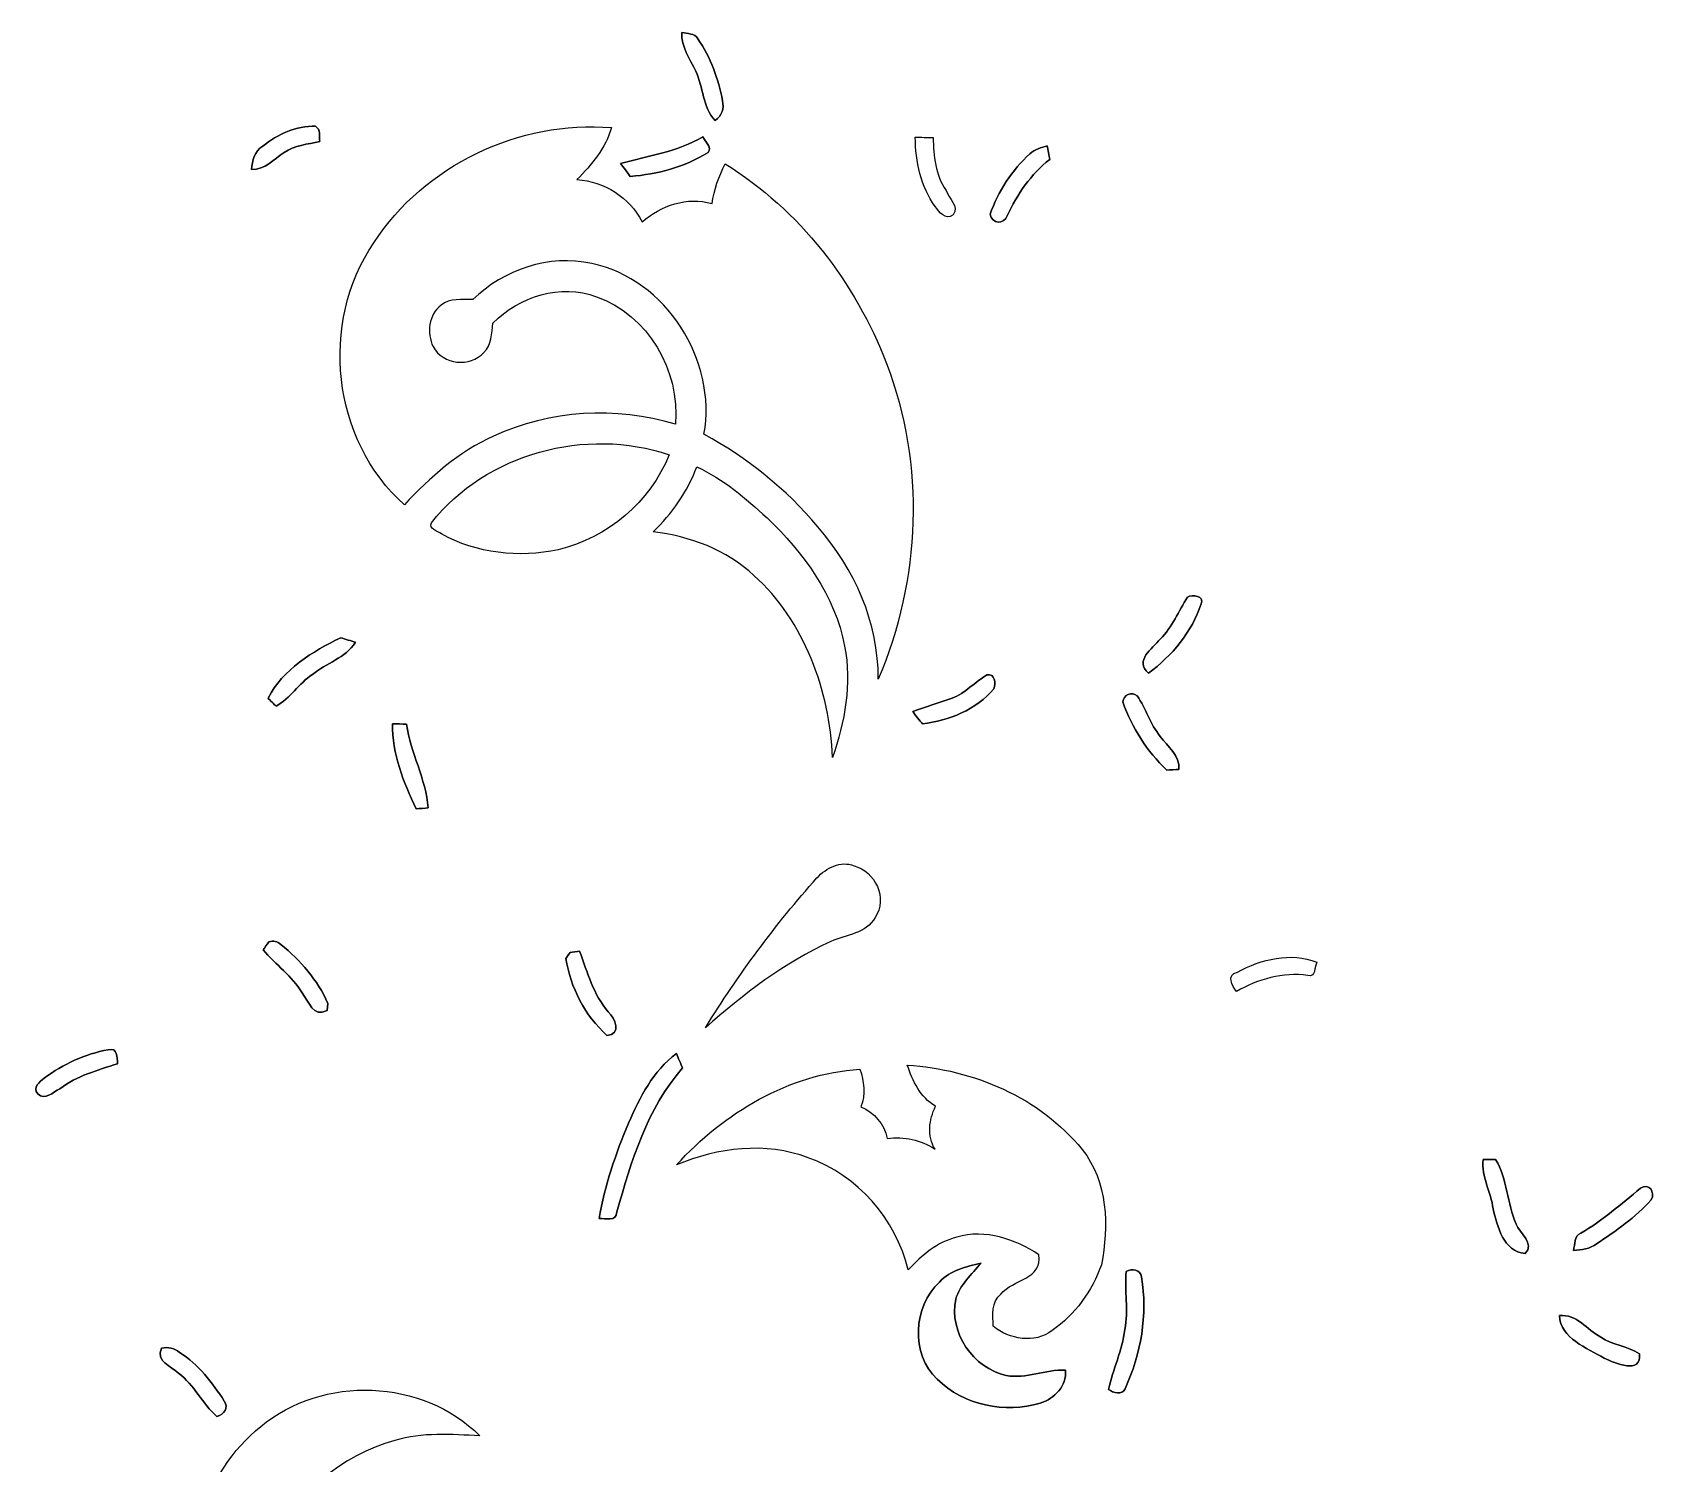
# Model space of a CAD drawing. Header units: centimetres. Extents: x -7.7 to 7.7, y -12.7 to 12.7.
# Drawn here: x -6.26 to 5.35, y 2.15 to 12.38 of the extents above; entities that cross this region are included whole.
import ezdxf

# ---------------------------------------------------------------- set-up
doc = ezdxf.new("R2010")
doc.units = ezdxf.units.CM
doc.header["$MEASUREMENT"] = 0
doc.layers.add('Camada 1', color=7, linetype='Continuous')

msp = doc.modelspace()

# ---------------------------------------------------------------- linework, layer by layer
at = {"layer": 'Camada 1', "color": 156}
for points, knots in [([(-1.61536, 12.37615), (-1.61536, 12.37615), (-1.61536, 12.37615), (-1.61536, 12.37615), (-1.61536, 12.37615), (-1.62207, 12.27278), (-1.55821, 12.18917), (-1.51659, 12.09992), (-1.51659, 12.09992), (-1.46227, 11.98456), (-1.46755, 11.84451), (-1.37829, 11.74608), (-1.37829, 11.74608), (-1.32927, 11.78418), (-1.31163, 11.83145), (-1.32537, 11.88861), (-1.32537, 11.88861), (-1.35395, 12.04524), (-1.40935, 12.19905), (-1.50071, 12.32993), (-1.50071, 12.32993), (-1.52223, 12.37403), (-1.57656, 12.36415), (-1.61536, 12.37615)], [0, 0, 0, 0, 0.14285714, 0.14285714, 0.14285714, 0.14285714, 0.28571429, 0.28571429, 0.28571429, 0.28571429, 0.42857143, 0.42857143, 0.42857143, 0.42857143, 0.57142857, 0.57142857, 0.57142857, 0.57142857, 0.71428571, 0.71428571, 0.71428571, 0.71428571, 1, 1, 1, 1]), ([(-3.81811, 10.87225), (-3.81811, 10.87225), (-3.81811, 10.87225), (-3.81811, 10.87225), (-3.81811, 10.87225), (-4.20863, 10.30498), (-4.11868, 9.45761), (-3.59938, 9.00041), (-3.59938, 9.00041), (-3.41453, 9.19585), (-3.21203, 9.38106), (-2.96192, 9.48972), (-2.96192, 9.48972), (-2.55869, 9.67916), (-2.08704, 9.70315), (-1.66193, 9.57509), (-1.66193, 9.57509), (-1.62772, 9.95856), (-1.85773, 10.35826), (-2.22603, 10.48737), (-2.22603, 10.48737), (-2.48391, 10.58227), (-2.77777, 10.48914), (-2.9665, 10.29863), (-2.9665, 10.29863), (-2.97602, 10.22597), (-2.9732, 10.14271), (-3.03247, 10.08909), (-3.03247, 10.08909), (-3.12702, 9.98007), (-3.32705, 10.00125), (-3.39443, 10.13036), (-3.39443, 10.13036), (-3.44063, 10.22526), (-3.42723, 10.36037), (-3.33728, 10.42634), (-3.33728, 10.42634), (-3.27413, 10.47926), (-3.18735, 10.46339), (-3.11114, 10.46656), (-3.11114, 10.46656), (-2.8889, 10.6814), (-2.56575, 10.79182), (-2.26024, 10.72444), (-2.26024, 10.72444), (-1.7279, 10.61332), (-1.36172, 10.03158), (-1.45767, 9.50348), (-1.45767, 9.50348), (-1.14828, 9.33661), (-0.86995, 9.1126), (-0.64416, 8.84272), (-0.64416, 8.84272), (-0.38276, 8.5418), (-0.20742, 8.15692), (-0.21166, 7.75334), (-0.21166, 7.75334), (0.09207, 8.46032), (0.12593, 9.28828), (-0.15239, 10.00936), (-0.15239, 10.00936), (-0.37429, 10.58932), (-0.7747, 11.10826), (-1.30562, 11.43634), (-1.30562, 11.43634), (-1.3522, 11.34744), (-1.38535, 11.2522), (-1.40017, 11.15271), (-1.40017, 11.15271), (-1.57938, 11.20633), (-1.76213, 11.13825), (-1.90005, 11.02254), (-1.90005, 11.02254), (-1.99073, 11.19822), (-2.16958, 11.31076), (-2.36607, 11.32522), (-2.36607, 11.32522), (-2.25989, 11.43105), (-2.1611, 11.54888), (-2.11912, 11.69599), (-2.11912, 11.69599), (-2.77847, 11.75103), (-3.45651, 11.42858), (-3.81811, 10.87225)], [0, 0, 0, 0, 0.04545455, 0.04545455, 0.04545455, 0.04545455, 0.09090909, 0.09090909, 0.09090909, 0.09090909, 0.13636364, 0.13636364, 0.13636364, 0.13636364, 0.18181818, 0.18181818, 0.18181818, 0.18181818, 0.22727273, 0.22727273, 0.22727273, 0.22727273, 0.27272727, 0.27272727, 0.27272727, 0.27272727, 0.31818182, 0.31818182, 0.31818182, 0.31818182, 0.36363636, 0.36363636, 0.36363636, 0.36363636, 0.40909091, 0.40909091, 0.40909091, 0.40909091, 0.45454545, 0.45454545, 0.45454545, 0.45454545, 0.5, 0.5, 0.5, 0.5, 0.54545455, 0.54545455, 0.54545455, 0.54545455, 0.59090909, 0.59090909, 0.59090909, 0.59090909, 0.63636364, 0.63636364, 0.63636364, 0.63636364, 0.68181818, 0.68181818, 0.68181818, 0.68181818, 0.72727273, 0.72727273, 0.72727273, 0.72727273, 0.77272727, 0.77272727, 0.77272727, 0.77272727, 0.81818182, 0.81818182, 0.81818182, 0.81818182, 0.86363636, 0.86363636, 0.86363636, 0.86363636, 0.90909091, 0.90909091, 0.90909091, 0.90909091, 1, 1, 1, 1]), ([(-4.61222, 11.56264), (-4.61222, 11.56264), (-4.61222, 11.56264), (-4.61222, 11.56264), (-4.61222, 11.56264), (-4.67289, 11.52771), (-4.687, 11.46033), (-4.69194, 11.39613), (-4.69194, 11.39613), (-4.59634, 11.39366), (-4.53424, 11.46986), (-4.46051, 11.51748), (-4.46051, 11.51748), (-4.38538, 11.56934), (-4.2919, 11.5771), (-4.20546, 11.59686), (-4.20546, 11.59686), (-4.21181, 11.6339), (-4.19629, 11.68187), (-4.23438, 11.70552), (-4.23438, 11.70552), (-4.37373, 11.71151), (-4.50603, 11.64801), (-4.61222, 11.56264)], [0, 0, 0, 0, 0.14285714, 0.14285714, 0.14285714, 0.14285714, 0.28571429, 0.28571429, 0.28571429, 0.28571429, 0.42857143, 0.42857143, 0.42857143, 0.42857143, 0.57142857, 0.57142857, 0.57142857, 0.57142857, 0.71428571, 0.71428571, 0.71428571, 0.71428571, 1, 1, 1, 1]), ([(-2.05387, 11.44023), (-2.05387, 11.44023), (-2.05387, 11.44023), (-2.05387, 11.44023), (-2.05387, 11.44023), (-2.03624, 11.41694), (-2.00166, 11.37038), (-1.98437, 11.34709), (-1.98437, 11.34709), (-1.79034, 11.36332), (-1.59419, 11.41271), (-1.42875, 11.51819), (-1.42875, 11.51819), (-1.39559, 11.5584), (-1.45097, 11.5958), (-1.46507, 11.63002), (-1.46507, 11.63002), (-1.64606, 11.52243), (-1.85454, 11.49456), (-2.05387, 11.44023)], [0, 0, 0, 0, 0.16666667, 0.16666667, 0.16666667, 0.16666667, 0.33333333, 0.33333333, 0.33333333, 0.33333333, 0.5, 0.5, 0.5, 0.5, 0.66666667, 0.66666667, 0.66666667, 0.66666667, 1, 1, 1, 1]), ([(0.05326, 11.62685), (0.05326, 11.62685), (0.05326, 11.62685), (0.05326, 11.62685), (0.05326, 11.62685), (0.05396, 11.45327), (0.09313, 11.27478), (0.19578, 11.1319), (0.19578, 11.1319), (0.22472, 11.09521), (0.26916, 11.02854), (0.32349, 11.07263), (0.32349, 11.07263), (0.36829, 11.13367), (0.29386, 11.19081), (0.2734, 11.24585), (0.2734, 11.24585), (0.19649, 11.35697), (0.18486, 11.49385), (0.18062, 11.62508), (0.18062, 11.62508), (0.13794, 11.62614), (0.0956, 11.62685), (0.05326, 11.62685)], [0, 0, 0, 0, 0.14285714, 0.14285714, 0.14285714, 0.14285714, 0.28571429, 0.28571429, 0.28571429, 0.28571429, 0.42857143, 0.42857143, 0.42857143, 0.42857143, 0.57142857, 0.57142857, 0.57142857, 0.57142857, 0.71428571, 0.71428571, 0.71428571, 0.71428571, 1, 1, 1, 1]), ([(0.87347, 11.50866), (0.87347, 11.50866), (0.87347, 11.50866), (0.87347, 11.50866), (0.87347, 11.50866), (0.74507, 11.39119), (0.64452, 11.24126), (0.58844, 11.07616), (0.58844, 11.07616), (0.60184, 11.0056), (0.68791, 11.00208), (0.7112, 11.06628), (0.7112, 11.06628), (0.78317, 11.22045), (0.87982, 11.36332), (1.01528, 11.4688), (1.01528, 11.4688), (1.0107, 11.49279), (1.00188, 11.54112), (0.99764, 11.56545), (0.99764, 11.56545), (0.95391, 11.55206), (0.90664, 11.54253), (0.87347, 11.50866)], [0, 0, 0, 0, 0.14285714, 0.14285714, 0.14285714, 0.14285714, 0.28571429, 0.28571429, 0.28571429, 0.28571429, 0.42857143, 0.42857143, 0.42857143, 0.42857143, 0.57142857, 0.57142857, 0.57142857, 0.57142857, 0.71428571, 0.71428571, 0.71428571, 0.71428571, 1, 1, 1, 1]), ([(-3.40713, 8.8713), (-3.40713, 8.8713), (-3.40713, 8.8713), (-3.40713, 8.8713), (-3.40713, 8.8713), (-3.42935, 8.82508), (-3.36161, 8.81345), (-3.33516, 8.79228), (-3.33516, 8.79228), (-3.08363, 8.65046), (-2.78024, 8.61871), (-2.50013, 8.67868), (-2.50013, 8.67868), (-2.147, 8.76229), (-1.84185, 9.01911), (-1.70638, 9.35707), (-1.70638, 9.35707), (-2.30222, 9.56027), (-3.01412, 9.3666), (-3.40713, 8.8713)], [0, 0, 0, 0, 0.16666667, 0.16666667, 0.16666667, 0.16666667, 0.33333333, 0.33333333, 0.33333333, 0.33333333, 0.5, 0.5, 0.5, 0.5, 0.66666667, 0.66666667, 0.66666667, 0.66666667, 1, 1, 1, 1]), ([(-1.82138, 8.80533), (-1.82138, 8.80533), (-1.82138, 8.80533), (-1.82138, 8.80533), (-1.82138, 8.80533), (-1.55716, 8.77605), (-1.2975, 8.67727), (-1.10031, 8.49524), (-1.10031, 8.49524), (-0.73766, 8.16609), (-0.56056, 7.67467), (-0.53833, 7.19313), (-0.53833, 7.19313), (-0.45084, 7.44714), (-0.39899, 7.72125), (-0.45225, 7.98865), (-0.45225, 7.98865), (-0.51929, 8.34989), (-0.74577, 8.65786), (-1.00682, 8.90622), (-1.00682, 8.90622), (-1.15992, 9.04557), (-1.31867, 9.18457), (-1.50917, 9.27064), (-1.50917, 9.27064), (-1.57514, 9.0932), (-1.68556, 8.93621), (-1.82138, 8.80533)], [0, 0, 0, 0, 0.125, 0.125, 0.125, 0.125, 0.25, 0.25, 0.25, 0.25, 0.375, 0.375, 0.375, 0.375, 0.5, 0.5, 0.5, 0.5, 0.625, 0.625, 0.625, 0.625, 0.75, 0.75, 0.75, 0.75, 1, 1, 1, 1]), ([(1.99989, 8.34001), (1.99989, 8.34001), (1.99989, 8.34001), (1.99989, 8.34001), (1.99989, 8.34001), (1.93604, 8.23912), (1.89123, 8.12447), (1.80445, 8.03945), (1.80445, 8.03945), (1.74659, 7.97065), (1.61995, 7.8874), (1.72049, 7.79497), (1.72049, 7.79497), (1.88806, 7.92127), (2.0327, 8.0899), (2.09761, 8.29168), (2.09761, 8.29168), (2.12548, 8.35095), (2.03305, 8.35906), (1.99989, 8.34001)], [0, 0, 0, 0, 0.16666667, 0.16666667, 0.16666667, 0.16666667, 0.33333333, 0.33333333, 0.33333333, 0.33333333, 0.5, 0.5, 0.5, 0.5, 0.66666667, 0.66666667, 0.66666667, 0.66666667, 1, 1, 1, 1]), ([(-4.57446, 7.61717), (-4.57446, 7.61717), (-4.57446, 7.61717), (-4.57446, 7.61717), (-4.57446, 7.61717), (-4.55999, 7.60306), (-4.53143, 7.57449), (-4.51731, 7.56002), (-4.51731, 7.56002), (-4.41537, 7.61612), (-4.35468, 7.72371), (-4.25732, 7.78686), (-4.25732, 7.78686), (-4.15854, 7.8694), (-4.02166, 7.90363), (-3.95005, 8.01652), (-3.95005, 8.01652), (-3.97615, 8.02463), (-4.02802, 8.04121), (-4.05411, 8.04967), (-4.05411, 8.04967), (-4.25555, 7.95196), (-4.47004, 7.82177), (-4.57446, 7.61717)], [0, 0, 0, 0, 0.14285714, 0.14285714, 0.14285714, 0.14285714, 0.28571429, 0.28571429, 0.28571429, 0.28571429, 0.42857143, 0.42857143, 0.42857143, 0.42857143, 0.57142857, 0.57142857, 0.57142857, 0.57142857, 0.71428571, 0.71428571, 0.71428571, 0.71428571, 1, 1, 1, 1]), ([(0.31608, 7.61717), (0.31608, 7.61717), (0.31608, 7.61717), (0.31608, 7.61717), (0.31608, 7.61717), (0.22365, 7.58119), (0.12664, 7.5586), (0.03493, 7.52122), (0.03493, 7.52122), (0.05221, 7.49935), (0.08748, 7.45559), (0.10512, 7.43338), (0.10512, 7.43338), (0.29562, 7.45701), (0.48965, 7.53426), (0.61489, 7.68456), (0.61489, 7.68456), (0.62971, 7.72195), (0.62442, 7.79463), (0.56479, 7.78403), (0.56479, 7.78403), (0.47837, 7.73358), (0.41168, 7.6521), (0.31608, 7.61717)], [0, 0, 0, 0, 0.14285714, 0.14285714, 0.14285714, 0.14285714, 0.28571429, 0.28571429, 0.28571429, 0.28571429, 0.42857143, 0.42857143, 0.42857143, 0.42857143, 0.57142857, 0.57142857, 0.57142857, 0.57142857, 0.71428571, 0.71428571, 0.71428571, 0.71428571, 1, 1, 1, 1]), ([(1.53775, 7.59001), (1.53775, 7.59001), (1.53775, 7.59001), (1.53775, 7.59001), (1.53775, 7.59001), (1.6009, 7.4048), (1.71131, 7.239), (1.85103, 7.10282), (1.85103, 7.10282), (1.87289, 7.10388), (1.91593, 7.10635), (1.93781, 7.1074), (1.93781, 7.1074), (1.94663, 7.20972), (1.85773, 7.27039), (1.80445, 7.34413), (1.80445, 7.34413), (1.73355, 7.43162), (1.7032, 7.54274), (1.63971, 7.63447), (1.63971, 7.63447), (1.60019, 7.66867), (1.54305, 7.64046), (1.53775, 7.59001)], [0, 0, 0, 0, 0.14285714, 0.14285714, 0.14285714, 0.14285714, 0.28571429, 0.28571429, 0.28571429, 0.28571429, 0.42857143, 0.42857143, 0.42857143, 0.42857143, 0.57142857, 0.57142857, 0.57142857, 0.57142857, 0.71428571, 0.71428571, 0.71428571, 0.71428571, 1, 1, 1, 1]), ([(-3.68406, 7.43479), (-3.68406, 7.43479), (-3.68406, 7.43479), (-3.68406, 7.43479), (-3.68406, 7.43479), (-3.69147, 7.22066), (-3.60432, 7.01674), (-3.51579, 6.8259), (-3.51579, 6.8259), (-3.49425, 6.82766), (-3.45122, 6.83119), (-3.42935, 6.83294), (-3.42935, 6.83294), (-3.44664, 7.03967), (-3.55494, 7.22595), (-3.58527, 7.43126), (-3.58527, 7.43126), (-3.60997, 7.43232), (-3.65936, 7.43408), (-3.68406, 7.43479)], [0, 0, 0, 0, 0.16666667, 0.16666667, 0.16666667, 0.16666667, 0.33333333, 0.33333333, 0.33333333, 0.33333333, 0.5, 0.5, 0.5, 0.5, 0.66666667, 0.66666667, 0.66666667, 0.66666667, 1, 1, 1, 1]), ([(-0.64947, 6.33236), (-0.64947, 6.33236), (-0.64947, 6.33236), (-0.64947, 6.33236), (-0.64947, 6.33236), (-0.94684, 6.00039), (-1.2132, 5.6402), (-1.44709, 5.26097), (-1.44709, 5.26097), (-1.17474, 5.50121), (-0.88299, 5.72769), (-0.54963, 5.87728), (-0.54963, 5.87728), (-0.44202, 5.92949), (-0.29632, 5.93231), (-0.23388, 6.05013), (-0.23388, 6.05013), (-0.14076, 6.18418), (-0.23354, 6.37962), (-0.38417, 6.41914), (-0.38417, 6.41914), (-0.48083, 6.45829), (-0.5842, 6.40291), (-0.64947, 6.33236)], [0, 0, 0, 0, 0.14285714, 0.14285714, 0.14285714, 0.14285714, 0.28571429, 0.28571429, 0.28571429, 0.28571429, 0.42857143, 0.42857143, 0.42857143, 0.42857143, 0.57142857, 0.57142857, 0.57142857, 0.57142857, 0.71428571, 0.71428571, 0.71428571, 0.71428571, 1, 1, 1, 1]), ([(-4.56952, 5.8748), (-4.56952, 5.8748), (-4.56952, 5.8748), (-4.56952, 5.8748), (-4.56952, 5.8748), (-4.57975, 5.86069), (-4.59987, 5.83211), (-4.6101, 5.81766), (-4.6101, 5.81766), (-4.5212, 5.71146), (-4.4009, 5.63245), (-4.33105, 5.50969), (-4.33105, 5.50969), (-4.28271, 5.44971), (-4.25167, 5.33118), (-4.15254, 5.38514), (-4.15254, 5.38514), (-4.15254, 5.38514), (-4.14655, 5.4356), (-4.14655, 5.4356), (-4.14655, 5.4356), (-4.22098, 5.60139), (-4.34233, 5.74357), (-4.4838, 5.85611), (-4.4838, 5.85611), (-4.50814, 5.87974), (-4.53672, 5.8861), (-4.56952, 5.8748)], [0, 0, 0, 0, 0.125, 0.125, 0.125, 0.125, 0.25, 0.25, 0.25, 0.25, 0.375, 0.375, 0.375, 0.375, 0.5, 0.5, 0.5, 0.5, 0.625, 0.625, 0.625, 0.625, 0.75, 0.75, 0.75, 0.75, 1, 1, 1, 1]), ([(-2.4144, 5.80002), (-2.4144, 5.80002), (-2.4144, 5.80002), (-2.4144, 5.80002), (-2.4144, 5.80002), (-2.42217, 5.78908), (-2.43804, 5.76757), (-2.44581, 5.75697), (-2.44581, 5.75697), (-2.41158, 5.54989), (-2.30964, 5.34634), (-2.15123, 5.20664), (-2.15123, 5.20664), (-2.04576, 5.21334), (-2.09232, 5.32765), (-2.14171, 5.3742), (-2.14171, 5.3742), (-2.24895, 5.49875), (-2.29022, 5.6582), (-2.34738, 5.80777), (-2.34738, 5.80777), (-2.36395, 5.80565), (-2.39783, 5.80178), (-2.4144, 5.80002)], [0, 0, 0, 0, 0.14285714, 0.14285714, 0.14285714, 0.14285714, 0.28571429, 0.28571429, 0.28571429, 0.28571429, 0.42857143, 0.42857143, 0.42857143, 0.42857143, 0.57142857, 0.57142857, 0.57142857, 0.57142857, 0.71428571, 0.71428571, 0.71428571, 0.71428571, 1, 1, 1, 1]), ([(2.35691, 5.65855), (2.35691, 5.65855), (2.35691, 5.65855), (2.35691, 5.65855), (2.35691, 5.65855), (2.27717, 5.63738), (2.31668, 5.56224), (2.3502, 5.51956), (2.3502, 5.51956), (2.50542, 5.61021), (2.68111, 5.65784), (2.86137, 5.63562), (2.86137, 5.63562), (2.91994, 5.61764), (2.90512, 5.69841), (2.92488, 5.72981), (2.92488, 5.72981), (2.73719, 5.80354), (2.52764, 5.75203), (2.35691, 5.65855)], [0, 0, 0, 0, 0.16666667, 0.16666667, 0.16666667, 0.16666667, 0.33333333, 0.33333333, 0.33333333, 0.33333333, 0.5, 0.5, 0.5, 0.5, 0.66666667, 0.66666667, 0.66666667, 0.66666667, 1, 1, 1, 1]), ([(-6.17502, 4.90149), (-6.17502, 4.90149), (-6.17502, 4.90149), (-6.17502, 4.90149), (-6.17502, 4.90149), (-6.20923, 4.87432), (-6.25934, 4.83481), (-6.22158, 4.78861), (-6.22158, 4.78861), (-6.1729, 4.73674), (-6.10941, 4.80201), (-6.06354, 4.82564), (-6.06354, 4.82564), (-5.94147, 4.91701), (-5.79332, 4.95828), (-5.65009, 5.00379), (-5.65009, 5.00379), (-5.6582, 5.04895), (-5.64761, 5.12234), (-5.71746, 5.10363), (-5.71746, 5.10363), (-5.88291, 5.07434), (-6.0399, 5.00097), (-6.17502, 4.90149)], [0, 0, 0, 0, 0.14285714, 0.14285714, 0.14285714, 0.14285714, 0.28571429, 0.28571429, 0.28571429, 0.28571429, 0.42857143, 0.42857143, 0.42857143, 0.42857143, 0.57142857, 0.57142857, 0.57142857, 0.57142857, 0.71428571, 0.71428571, 0.71428571, 0.71428571, 1, 1, 1, 1]), ([(-1.99707, 4.58011), (-1.99707, 4.58011), (-1.99707, 4.58011), (-1.99707, 4.58011), (-1.99707, 4.58011), (-2.08879, 4.35997), (-2.16887, 4.13244), (-2.20768, 3.89678), (-2.20768, 3.89678), (-2.15971, 3.90031), (-2.08492, 3.87103), (-2.08068, 3.94404), (-2.08068, 3.94404), (-1.97731, 4.30742), (-1.86513, 4.68417), (-1.61079, 4.97382), (-1.61079, 4.97382), (-1.62172, 4.99955), (-1.64358, 5.05107), (-1.65452, 5.07683), (-1.65452, 5.07683), (-1.82174, 4.9544), (-1.91416, 4.76355), (-1.99707, 4.58011)], [0, 0, 0, 0, 0.14285714, 0.14285714, 0.14285714, 0.14285714, 0.28571429, 0.28571429, 0.28571429, 0.28571429, 0.42857143, 0.42857143, 0.42857143, 0.42857143, 0.57142857, 0.57142857, 0.57142857, 0.57142857, 0.71428571, 0.71428571, 0.71428571, 0.71428571, 1, 1, 1, 1]), ([(-1.65311, 4.28059), (-1.65311, 4.28059), (-1.65311, 4.28059), (-1.65311, 4.28059), (-1.65311, 4.28059), (-1.35819, 4.40443), (-1.01706, 4.44746), (-0.71261, 4.3321), (-0.71261, 4.3321), (-0.35913, 4.20652), (-0.08573, 3.89466), (0.00282, 3.5313), (0.00282, 3.5313), (0.09877, 3.63395), (0.21096, 3.73062), (0.35136, 3.76378), (0.35136, 3.76378), (0.5535, 3.82517), (0.76729, 3.74896), (0.93768, 3.63855), (0.93768, 3.63855), (0.9659, 3.46039), (0.7493, 3.46569), (0.66569, 3.35704), (0.66569, 3.35704), (0.59584, 3.30022), (0.60854, 3.20674), (0.61136, 3.12702), (0.61136, 3.12702), (0.72743, 3.03176), (0.90557, 3.00248), (1.03187, 3.09597), (1.03187, 3.09597), (1.19486, 3.20957), (1.31867, 3.3803), (1.38465, 3.56658), (1.38465, 3.56658), (1.43827, 3.84245), (1.43016, 4.16207), (1.2467, 4.39101), (1.2467, 4.39101), (0.94438, 4.76355), (0.46848, 4.96393), (-0.00353, 4.99392), (-0.00353, 4.99392), (0.03598, 4.87961), (0.08784, 4.7632), (0.1979, 4.70041), (0.1979, 4.70041), (0.15239, 4.60128), (0.13545, 4.49014), (0.19473, 4.39242), (0.19473, 4.39242), (0.09348, 4.46017), (-0.0268, 4.48627), (-0.1471, 4.4697), (-0.1471, 4.4697), (-0.16932, 4.57412), (-0.23847, 4.65384), (-0.33548, 4.69618), (-0.33548, 4.69618), (-0.30127, 4.78508), (-0.31255, 4.87749), (-0.34254, 4.96534), (-0.34254, 4.96534), (-0.85054, 4.93112), (-1.31655, 4.65313), (-1.65311, 4.28059)], [0, 0, 0, 0, 0.05555556, 0.05555556, 0.05555556, 0.05555556, 0.11111111, 0.11111111, 0.11111111, 0.11111111, 0.16666667, 0.16666667, 0.16666667, 0.16666667, 0.22222222, 0.22222222, 0.22222222, 0.22222222, 0.27777778, 0.27777778, 0.27777778, 0.27777778, 0.33333333, 0.33333333, 0.33333333, 0.33333333, 0.38888889, 0.38888889, 0.38888889, 0.38888889, 0.44444444, 0.44444444, 0.44444444, 0.44444444, 0.5, 0.5, 0.5, 0.5, 0.55555556, 0.55555556, 0.55555556, 0.55555556, 0.61111111, 0.61111111, 0.61111111, 0.61111111, 0.66666667, 0.66666667, 0.66666667, 0.66666667, 0.72222222, 0.72222222, 0.72222222, 0.72222222, 0.77777778, 0.77777778, 0.77777778, 0.77777778, 0.83333333, 0.83333333, 0.83333333, 0.83333333, 0.88888889, 0.88888889, 0.88888889, 0.88888889, 1, 1, 1, 1]), ([(4.1148, 4.31835), (4.1148, 4.31835), (4.1148, 4.31835), (4.1148, 4.31835), (4.1148, 4.31835), (4.09857, 4.19805), (4.17089, 4.08552), (4.18535, 3.96662), (4.18535, 3.96662), (4.21462, 3.8414), (4.2612, 3.66041), (4.41359, 3.64666), (4.41359, 3.64666), (4.48627, 3.71792), (4.3762, 3.79201), (4.34903, 3.85726), (4.34903, 3.85726), (4.28449, 4.00578), (4.288, 4.179), (4.20334, 4.32045), (4.20334, 4.32045), (4.18112, 4.32011), (4.13702, 4.31906), (4.1148, 4.31835)], [0, 0, 0, 0, 0.14285714, 0.14285714, 0.14285714, 0.14285714, 0.28571429, 0.28571429, 0.28571429, 0.28571429, 0.42857143, 0.42857143, 0.42857143, 0.42857143, 0.57142857, 0.57142857, 0.57142857, 0.57142857, 0.71428571, 0.71428571, 0.71428571, 0.71428571, 1, 1, 1, 1]), ([(5.2398, 4.11409), (5.2398, 4.11409), (5.2398, 4.11409), (5.2398, 4.11409), (5.2398, 4.11409), (5.10151, 4.0012), (4.96675, 3.88372), (4.81224, 3.79236), (4.81224, 3.79236), (4.7625, 3.77155), (4.77202, 3.71228), (4.75967, 3.66994), (4.75967, 3.66994), (4.81717, 3.67417), (4.87749, 3.67911), (4.92512, 3.71615), (4.92512, 3.71615), (5.06377, 3.80894), (5.20381, 3.9056), (5.31566, 4.03083), (5.31566, 4.03083), (5.3467, 4.08869), (5.30048, 4.15254), (5.2398, 4.11409)], [0, 0, 0, 0, 0.14285714, 0.14285714, 0.14285714, 0.14285714, 0.28571429, 0.28571429, 0.28571429, 0.28571429, 0.42857143, 0.42857143, 0.42857143, 0.42857143, 0.57142857, 0.57142857, 0.57142857, 0.57142857, 0.71428571, 0.71428571, 0.71428571, 0.71428571, 1, 1, 1, 1]), ([(0.22718, 3.44275), (0.22718, 3.44275), (0.22718, 3.44275), (0.22718, 3.44275), (0.22718, 3.44275), (0.03632, 3.26813), (0.01939, 2.9291), (0.21025, 2.74813), (0.21025, 2.74813), (0.40004, 2.56258), (0.69568, 2.50119), (0.94721, 2.57774), (0.94721, 2.57774), (1.05021, 2.61055), (1.137, 2.69945), (1.12747, 2.81374), (1.12747, 2.81374), (0.98424, 2.82046), (0.84701, 2.74742), (0.70414, 2.77566), (0.70414, 2.77566), (0.46813, 2.82504), (0.29245, 3.08434), (0.34254, 3.32139), (0.34254, 3.32139), (0.37394, 3.42406), (0.45614, 3.49849), (0.52351, 3.57823), (0.52351, 3.57823), (0.41733, 3.55318), (0.30232, 3.52918), (0.22718, 3.44275)], [0, 0, 0, 0, 0.11111111, 0.11111111, 0.11111111, 0.11111111, 0.22222222, 0.22222222, 0.22222222, 0.22222222, 0.33333333, 0.33333333, 0.33333333, 0.33333333, 0.44444444, 0.44444444, 0.44444444, 0.44444444, 0.55555556, 0.55555556, 0.55555556, 0.55555556, 0.66666667, 0.66666667, 0.66666667, 0.66666667, 0.77777778, 0.77777778, 0.77777778, 0.77777778, 1, 1, 1, 1]), ([(1.56174, 3.51754), (1.56174, 3.51754), (1.56174, 3.51754), (1.56174, 3.51754), (1.56174, 3.51754), (1.54798, 3.3803), (1.57902, 3.24097), (1.55151, 3.10373), (1.55151, 3.10373), (1.53563, 2.95521), (1.46578, 2.82046), (1.43581, 2.67545), (1.43581, 2.67545), (1.46685, 2.65289), (1.53458, 2.62995), (1.55327, 2.68005), (1.55327, 2.68005), (1.66863, 2.92664), (1.71591, 3.20993), (1.67145, 3.4798), (1.67145, 3.4798), (1.66441, 3.53024), (1.60019, 3.54295), (1.56174, 3.51754)], [0, 0, 0, 0, 0.14285714, 0.14285714, 0.14285714, 0.14285714, 0.28571429, 0.28571429, 0.28571429, 0.28571429, 0.42857143, 0.42857143, 0.42857143, 0.42857143, 0.57142857, 0.57142857, 0.57142857, 0.57142857, 0.71428571, 0.71428571, 0.71428571, 0.71428571, 1, 1, 1, 1]), ([(4.65949, 3.20321), (4.65949, 3.20321), (4.65949, 3.20321), (4.65949, 3.20321), (4.65949, 3.20321), (4.66794, 3.03917), (4.85705, 2.97285), (4.9791, 2.89842), (4.9791, 2.89842), (5.0567, 2.86385), (5.24722, 2.77847), (5.23168, 2.93088), (5.23168, 2.93088), (5.14738, 2.98591), (5.03836, 2.99191), (4.9544, 3.05011), (4.9544, 3.05011), (4.85563, 3.10232), (4.78367, 3.21663), (4.65949, 3.20321)], [0, 0, 0, 0, 0.16666667, 0.16666667, 0.16666667, 0.16666667, 0.33333333, 0.33333333, 0.33333333, 0.33333333, 0.5, 0.5, 0.5, 0.5, 0.66666667, 0.66666667, 0.66666667, 0.66666667, 1, 1, 1, 1]), ([(-5.3361, 2.97039), (-5.3361, 2.97039), (-5.3361, 2.97039), (-5.3361, 2.97039), (-5.3361, 2.97039), (-5.37951, 2.87584), (-5.26944, 2.84339), (-5.21545, 2.79118), (-5.21545, 2.79118), (-5.10151, 2.70898), (-5.04542, 2.57315), (-4.93994, 2.48284), (-4.93994, 2.48284), (-4.88843, 2.49273), (-4.85563, 2.54706), (-4.88772, 2.59221), (-4.88772, 2.59221), (-4.97346, 2.72486), (-5.07293, 2.85396), (-5.207, 2.94075), (-5.207, 2.94075), (-5.24474, 2.9711), (-5.28778, 2.98097), (-5.3361, 2.97039)], [0, 0, 0, 0, 0.14285714, 0.14285714, 0.14285714, 0.14285714, 0.28571429, 0.28571429, 0.28571429, 0.28571429, 0.42857143, 0.42857143, 0.42857143, 0.42857143, 0.57142857, 0.57142857, 0.57142857, 0.57142857, 0.71428571, 0.71428571, 0.71428571, 0.71428571, 1, 1, 1, 1]), ([(-4.62738, 2.41053), (-4.62738, 2.41053), (-4.62738, 2.41053), (-4.62738, 2.41053), (-4.62738, 2.41053), (-5.0366, 2.07926), (-5.20805, 1.49684), (-5.08669, 0.99024), (-5.08669, 0.99024), (-5.00027, 0.59055), (-4.75014, 0.23176), (-4.40937, 0.00706), (-4.40937, 0.00706), (-4.70853, 0.46177), (-4.76566, 1.06997), (-4.53354, 1.56491), (-4.53354, 1.56491), (-4.37479, 1.92546), (-4.04953, 2.20732), (-3.66888, 2.30998), (-3.66888, 2.30998), (-3.47203, 2.37101), (-3.26284, 2.35303), (-3.06, 2.34385), (-3.06, 2.34385), (-3.46991, 2.75554), (-4.18217, 2.77847), (-4.62738, 2.41053)], [0, 0, 0, 0, 0.125, 0.125, 0.125, 0.125, 0.25, 0.25, 0.25, 0.25, 0.375, 0.375, 0.375, 0.375, 0.5, 0.5, 0.5, 0.5, 0.625, 0.625, 0.625, 0.625, 0.75, 0.75, 0.75, 0.75, 1, 1, 1, 1])]:
    msp.add_open_spline(points, degree=3, knots=knots, dxfattribs=at)
at = {"layer": 'Camada 1', "color": 7}
for points, knots in [([(-1.61536, 12.37615), (-1.57656, 12.36415), (-1.52223, 12.37403), (-1.50071, 12.32993), (-1.50071, 12.32993), (-1.40935, 12.19905), (-1.35395, 12.04524), (-1.32537, 11.88861), (-1.32537, 11.88861), (-1.31163, 11.83145), (-1.32927, 11.78418), (-1.37829, 11.74608), (-1.37829, 11.74608), (-1.46755, 11.84451), (-1.46227, 11.98456), (-1.51659, 12.09992), (-1.51659, 12.09992), (-1.55821, 12.18917), (-1.62207, 12.27278), (-1.61536, 12.37615)], [0, 0, 0, 0, 0.16666667, 0.16666667, 0.16666667, 0.16666667, 0.33333333, 0.33333333, 0.33333333, 0.33333333, 0.5, 0.5, 0.5, 0.5, 0.66666667, 0.66666667, 0.66666667, 0.66666667, 1, 1, 1, 1]), ([(-4.61222, 11.56264), (-4.50603, 11.64801), (-4.37373, 11.71151), (-4.23438, 11.70552), (-4.23438, 11.70552), (-4.19629, 11.68187), (-4.21181, 11.6339), (-4.20546, 11.59686), (-4.20546, 11.59686), (-4.2919, 11.5771), (-4.38538, 11.56934), (-4.46051, 11.51748), (-4.46051, 11.51748), (-4.53424, 11.46986), (-4.59634, 11.39366), (-4.69194, 11.39613), (-4.69194, 11.39613), (-4.687, 11.46033), (-4.67289, 11.52771), (-4.61222, 11.56264)], [0, 0, 0, 0, 0.16666667, 0.16666667, 0.16666667, 0.16666667, 0.33333333, 0.33333333, 0.33333333, 0.33333333, 0.5, 0.5, 0.5, 0.5, 0.66666667, 0.66666667, 0.66666667, 0.66666667, 1, 1, 1, 1]), ([(-2.05387, 11.44023), (-1.85454, 11.49456), (-1.64606, 11.52243), (-1.46507, 11.63002), (-1.46507, 11.63002), (-1.45097, 11.5958), (-1.39559, 11.5584), (-1.42875, 11.51819), (-1.42875, 11.51819), (-1.59419, 11.41271), (-1.79034, 11.36332), (-1.98437, 11.34709), (-1.98437, 11.34709), (-2.00166, 11.37038), (-2.03624, 11.41694), (-2.05387, 11.44023)], [0, 0, 0, 0, 0.2, 0.2, 0.2, 0.2, 0.4, 0.4, 0.4, 0.4, 0.6, 0.6, 0.6, 0.6, 1, 1, 1, 1]), ([(0.87347, 11.50866), (0.90664, 11.54253), (0.95391, 11.55206), (0.99764, 11.56545), (0.99764, 11.56545), (1.00188, 11.54112), (1.0107, 11.49279), (1.01528, 11.4688), (1.01528, 11.4688), (0.87982, 11.36332), (0.78317, 11.22045), (0.7112, 11.06628), (0.7112, 11.06628), (0.68791, 11.00208), (0.60184, 11.0056), (0.58844, 11.07616), (0.58844, 11.07616), (0.64452, 11.24126), (0.74507, 11.39119), (0.87347, 11.50866)], [0, 0, 0, 0, 0.16666667, 0.16666667, 0.16666667, 0.16666667, 0.33333333, 0.33333333, 0.33333333, 0.33333333, 0.5, 0.5, 0.5, 0.5, 0.66666667, 0.66666667, 0.66666667, 0.66666667, 1, 1, 1, 1]), ([(1.99989, 8.34001), (2.03305, 8.35906), (2.12548, 8.35095), (2.09761, 8.29168), (2.09761, 8.29168), (2.0327, 8.0899), (1.88806, 7.92127), (1.72049, 7.79497), (1.72049, 7.79497), (1.61995, 7.8874), (1.74659, 7.97065), (1.80445, 8.03945), (1.80445, 8.03945), (1.89123, 8.12447), (1.93604, 8.23912), (1.99989, 8.34001)], [0, 0, 0, 0, 0.2, 0.2, 0.2, 0.2, 0.4, 0.4, 0.4, 0.4, 0.6, 0.6, 0.6, 0.6, 1, 1, 1, 1]), ([(-4.57446, 7.61717), (-4.47004, 7.82177), (-4.25555, 7.95196), (-4.05411, 8.04967), (-4.05411, 8.04967), (-4.02802, 8.04121), (-3.97615, 8.02463), (-3.95005, 8.01652), (-3.95005, 8.01652), (-4.02166, 7.90363), (-4.15854, 7.8694), (-4.25732, 7.78686), (-4.25732, 7.78686), (-4.35468, 7.72371), (-4.41537, 7.61612), (-4.51731, 7.56002), (-4.51731, 7.56002), (-4.53143, 7.57449), (-4.55999, 7.60306), (-4.57446, 7.61717)], [0, 0, 0, 0, 0.16666667, 0.16666667, 0.16666667, 0.16666667, 0.33333333, 0.33333333, 0.33333333, 0.33333333, 0.5, 0.5, 0.5, 0.5, 0.66666667, 0.66666667, 0.66666667, 0.66666667, 1, 1, 1, 1]), ([(0.31608, 7.61717), (0.41168, 7.6521), (0.47837, 7.73358), (0.56479, 7.78403), (0.56479, 7.78403), (0.62442, 7.79463), (0.62971, 7.72195), (0.61489, 7.68456), (0.61489, 7.68456), (0.48965, 7.53426), (0.29562, 7.45701), (0.10512, 7.43338), (0.10512, 7.43338), (0.08748, 7.45559), (0.05221, 7.49935), (0.03493, 7.52122), (0.03493, 7.52122), (0.12664, 7.5586), (0.22365, 7.58119), (0.31608, 7.61717)], [0, 0, 0, 0, 0.16666667, 0.16666667, 0.16666667, 0.16666667, 0.33333333, 0.33333333, 0.33333333, 0.33333333, 0.5, 0.5, 0.5, 0.5, 0.66666667, 0.66666667, 0.66666667, 0.66666667, 1, 1, 1, 1]), ([(1.53775, 7.59001), (1.54305, 7.64046), (1.60019, 7.66867), (1.63971, 7.63447), (1.63971, 7.63447), (1.7032, 7.54274), (1.73355, 7.43162), (1.80445, 7.34413), (1.80445, 7.34413), (1.85773, 7.27039), (1.94663, 7.20972), (1.93781, 7.1074), (1.93781, 7.1074), (1.91593, 7.10635), (1.87289, 7.10388), (1.85103, 7.10282), (1.85103, 7.10282), (1.71131, 7.239), (1.6009, 7.4048), (1.53775, 7.59001)], [0, 0, 0, 0, 0.16666667, 0.16666667, 0.16666667, 0.16666667, 0.33333333, 0.33333333, 0.33333333, 0.33333333, 0.5, 0.5, 0.5, 0.5, 0.66666667, 0.66666667, 0.66666667, 0.66666667, 1, 1, 1, 1]), ([(-3.68406, 7.43479), (-3.65936, 7.43408), (-3.60997, 7.43232), (-3.58527, 7.43126), (-3.58527, 7.43126), (-3.55494, 7.22595), (-3.44664, 7.03967), (-3.42935, 6.83294), (-3.42935, 6.83294), (-3.45122, 6.83119), (-3.49425, 6.82766), (-3.51579, 6.8259), (-3.51579, 6.8259), (-3.60432, 7.01674), (-3.69147, 7.22066), (-3.68406, 7.43479)], [0, 0, 0, 0, 0.2, 0.2, 0.2, 0.2, 0.4, 0.4, 0.4, 0.4, 0.6, 0.6, 0.6, 0.6, 1, 1, 1, 1]), ([(-4.56952, 5.8748), (-4.53672, 5.8861), (-4.50814, 5.87974), (-4.4838, 5.85611), (-4.4838, 5.85611), (-4.34233, 5.74357), (-4.22098, 5.60139), (-4.14655, 5.4356), (-4.14655, 5.4356), (-4.14655, 5.4356), (-4.15254, 5.38514), (-4.15254, 5.38514), (-4.15254, 5.38514), (-4.25167, 5.33118), (-4.28271, 5.44971), (-4.33105, 5.50969), (-4.33105, 5.50969), (-4.4009, 5.63245), (-4.5212, 5.71146), (-4.6101, 5.81766), (-4.6101, 5.81766), (-4.59987, 5.83211), (-4.57975, 5.86069), (-4.56952, 5.8748)], [0, 0, 0, 0, 0.14285714, 0.14285714, 0.14285714, 0.14285714, 0.28571429, 0.28571429, 0.28571429, 0.28571429, 0.42857143, 0.42857143, 0.42857143, 0.42857143, 0.57142857, 0.57142857, 0.57142857, 0.57142857, 0.71428571, 0.71428571, 0.71428571, 0.71428571, 1, 1, 1, 1]), ([(-2.4144, 5.80002), (-2.39783, 5.80178), (-2.36395, 5.80565), (-2.34738, 5.80777), (-2.34738, 5.80777), (-2.29022, 5.6582), (-2.24895, 5.49875), (-2.14171, 5.3742), (-2.14171, 5.3742), (-2.09232, 5.32765), (-2.04576, 5.21334), (-2.15123, 5.20664), (-2.15123, 5.20664), (-2.30964, 5.34634), (-2.41158, 5.54989), (-2.44581, 5.75697), (-2.44581, 5.75697), (-2.43804, 5.76757), (-2.42217, 5.78908), (-2.4144, 5.80002)], [0, 0, 0, 0, 0.16666667, 0.16666667, 0.16666667, 0.16666667, 0.33333333, 0.33333333, 0.33333333, 0.33333333, 0.5, 0.5, 0.5, 0.5, 0.66666667, 0.66666667, 0.66666667, 0.66666667, 1, 1, 1, 1]), ([(-6.17502, 4.90149), (-6.0399, 5.00097), (-5.88291, 5.07434), (-5.71746, 5.10363), (-5.71746, 5.10363), (-5.64761, 5.12234), (-5.6582, 5.04895), (-5.65009, 5.00379), (-5.65009, 5.00379), (-5.79332, 4.95828), (-5.94147, 4.91701), (-6.06354, 4.82564), (-6.06354, 4.82564), (-6.10941, 4.80201), (-6.1729, 4.73674), (-6.22158, 4.78861), (-6.22158, 4.78861), (-6.25934, 4.83481), (-6.20923, 4.87432), (-6.17502, 4.90149)], [0, 0, 0, 0, 0.16666667, 0.16666667, 0.16666667, 0.16666667, 0.33333333, 0.33333333, 0.33333333, 0.33333333, 0.5, 0.5, 0.5, 0.5, 0.66666667, 0.66666667, 0.66666667, 0.66666667, 1, 1, 1, 1]), ([(-1.99707, 4.58011), (-1.91416, 4.76355), (-1.82174, 4.9544), (-1.65452, 5.07683), (-1.65452, 5.07683), (-1.64358, 5.05107), (-1.62172, 4.99955), (-1.61079, 4.97382), (-1.61079, 4.97382), (-1.86513, 4.68417), (-1.97731, 4.30742), (-2.08068, 3.94404), (-2.08068, 3.94404), (-2.08492, 3.87103), (-2.15971, 3.90031), (-2.20768, 3.89678), (-2.20768, 3.89678), (-2.16887, 4.13244), (-2.08879, 4.35997), (-1.99707, 4.58011)], [0, 0, 0, 0, 0.16666667, 0.16666667, 0.16666667, 0.16666667, 0.33333333, 0.33333333, 0.33333333, 0.33333333, 0.5, 0.5, 0.5, 0.5, 0.66666667, 0.66666667, 0.66666667, 0.66666667, 1, 1, 1, 1]), ([(4.1148, 4.31835), (4.13702, 4.31906), (4.18112, 4.32011), (4.20334, 4.32045), (4.20334, 4.32045), (4.288, 4.179), (4.28449, 4.00578), (4.34903, 3.85726), (4.34903, 3.85726), (4.3762, 3.79201), (4.48627, 3.71792), (4.41359, 3.64666), (4.41359, 3.64666), (4.2612, 3.66041), (4.21462, 3.8414), (4.18535, 3.96662), (4.18535, 3.96662), (4.17089, 4.08552), (4.09857, 4.19805), (4.1148, 4.31835)], [0, 0, 0, 0, 0.16666667, 0.16666667, 0.16666667, 0.16666667, 0.33333333, 0.33333333, 0.33333333, 0.33333333, 0.5, 0.5, 0.5, 0.5, 0.66666667, 0.66666667, 0.66666667, 0.66666667, 1, 1, 1, 1]), ([(5.2398, 4.11409), (5.30048, 4.15254), (5.3467, 4.08869), (5.31566, 4.03083), (5.31566, 4.03083), (5.20381, 3.9056), (5.06377, 3.80894), (4.92512, 3.71615), (4.92512, 3.71615), (4.87749, 3.67911), (4.81717, 3.67417), (4.75967, 3.66994), (4.75967, 3.66994), (4.77202, 3.71228), (4.7625, 3.77155), (4.81224, 3.79236), (4.81224, 3.79236), (4.96675, 3.88372), (5.10151, 4.0012), (5.2398, 4.11409)], [0, 0, 0, 0, 0.16666667, 0.16666667, 0.16666667, 0.16666667, 0.33333333, 0.33333333, 0.33333333, 0.33333333, 0.5, 0.5, 0.5, 0.5, 0.66666667, 0.66666667, 0.66666667, 0.66666667, 1, 1, 1, 1]), ([(0.22718, 3.44275), (0.30232, 3.52918), (0.41733, 3.55318), (0.52351, 3.57823), (0.52351, 3.57823), (0.45614, 3.49849), (0.37394, 3.42406), (0.34254, 3.32139), (0.34254, 3.32139), (0.29245, 3.08434), (0.46813, 2.82504), (0.70414, 2.77566), (0.70414, 2.77566), (0.84701, 2.74742), (0.98424, 2.82046), (1.12747, 2.81374), (1.12747, 2.81374), (1.137, 2.69945), (1.05021, 2.61055), (0.94721, 2.57774), (0.94721, 2.57774), (0.69568, 2.50119), (0.40004, 2.56258), (0.21025, 2.74813), (0.21025, 2.74813), (0.01939, 2.9291), (0.03632, 3.26813), (0.22718, 3.44275)], [0, 0, 0, 0, 0.125, 0.125, 0.125, 0.125, 0.25, 0.25, 0.25, 0.25, 0.375, 0.375, 0.375, 0.375, 0.5, 0.5, 0.5, 0.5, 0.625, 0.625, 0.625, 0.625, 0.75, 0.75, 0.75, 0.75, 1, 1, 1, 1]), ([(1.56174, 3.51754), (1.60019, 3.54295), (1.66441, 3.53024), (1.67145, 3.4798), (1.67145, 3.4798), (1.71591, 3.20993), (1.66863, 2.92664), (1.55327, 2.68005), (1.55327, 2.68005), (1.53458, 2.62995), (1.46685, 2.65289), (1.43581, 2.67545), (1.43581, 2.67545), (1.46578, 2.82046), (1.53563, 2.95521), (1.55151, 3.10373), (1.55151, 3.10373), (1.57902, 3.24097), (1.54798, 3.3803), (1.56174, 3.51754)], [0, 0, 0, 0, 0.16666667, 0.16666667, 0.16666667, 0.16666667, 0.33333333, 0.33333333, 0.33333333, 0.33333333, 0.5, 0.5, 0.5, 0.5, 0.66666667, 0.66666667, 0.66666667, 0.66666667, 1, 1, 1, 1]), ([(4.65949, 3.20321), (4.78367, 3.21663), (4.85563, 3.10232), (4.9544, 3.05011), (4.9544, 3.05011), (5.03836, 2.99191), (5.14738, 2.98591), (5.23168, 2.93088), (5.23168, 2.93088), (5.24722, 2.77847), (5.0567, 2.86385), (4.9791, 2.89842), (4.9791, 2.89842), (4.85705, 2.97285), (4.66794, 3.03917), (4.65949, 3.20321)], [0, 0, 0, 0, 0.2, 0.2, 0.2, 0.2, 0.4, 0.4, 0.4, 0.4, 0.6, 0.6, 0.6, 0.6, 1, 1, 1, 1]), ([(-5.3361, 2.97039), (-5.28778, 2.98097), (-5.24474, 2.9711), (-5.207, 2.94075), (-5.207, 2.94075), (-5.07293, 2.85396), (-4.97346, 2.72486), (-4.88772, 2.59221), (-4.88772, 2.59221), (-4.85563, 2.54706), (-4.88843, 2.49273), (-4.93994, 2.48284), (-4.93994, 2.48284), (-5.04542, 2.57315), (-5.10151, 2.70898), (-5.21545, 2.79118), (-5.21545, 2.79118), (-5.26944, 2.84339), (-5.37951, 2.87584), (-5.3361, 2.97039)], [0, 0, 0, 0, 0.16666667, 0.16666667, 0.16666667, 0.16666667, 0.33333333, 0.33333333, 0.33333333, 0.33333333, 0.5, 0.5, 0.5, 0.5, 0.66666667, 0.66666667, 0.66666667, 0.66666667, 1, 1, 1, 1])]:
    msp.add_open_spline(points, degree=3, knots=knots, dxfattribs=at)

doc.saveas('drawing.dxf')
